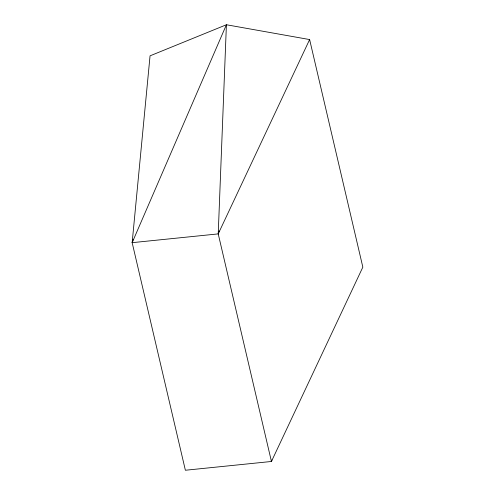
<?xml version="1.0" encoding="UTF-8"?>
<svg xmlns="http://www.w3.org/2000/svg" width="495" height="495" viewBox="0 0 495 495"><rect width="100%" height="100%" fill="white"/><g stroke="black" fill="none" stroke-linecap="round" stroke-linejoin="round"><path stroke-width="0.74" d="M271.86 459.997L271.439 461.476L218.221 233.894L226.407 24.75L309.623 39.563L362.841 267.145L271.439 461.476L185.378 470.25L132.159 242.668L150.053 55.836L226.407 24.75L132.159 242.668L218.221 233.894L309.623 39.563M132.159 242.668L133.007 239.704M218.221 233.894L219.068 230.936"/></g></svg>
